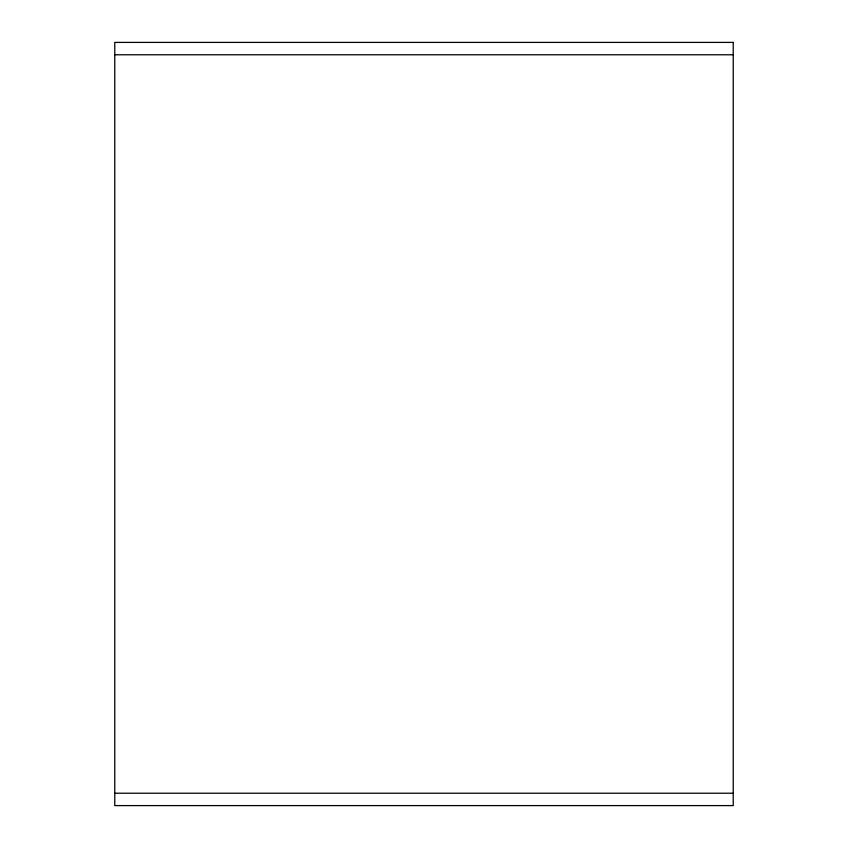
<?xml version="1.0" encoding="UTF-8"?>
<svg xmlns="http://www.w3.org/2000/svg" width="848" height="848" viewBox="0 0 848 848"><rect width="100%" height="100%" fill="white"/><g stroke="black" fill="none" stroke-linecap="round" stroke-linejoin="round"><path stroke-width="1.27" d="M114.766 54.77L733.234 54.77M114.766 793.23L733.234 793.23M733.234 42.4L114.766 42.4L114.766 805.6L733.234 805.6L733.234 42.4"/></g></svg>
